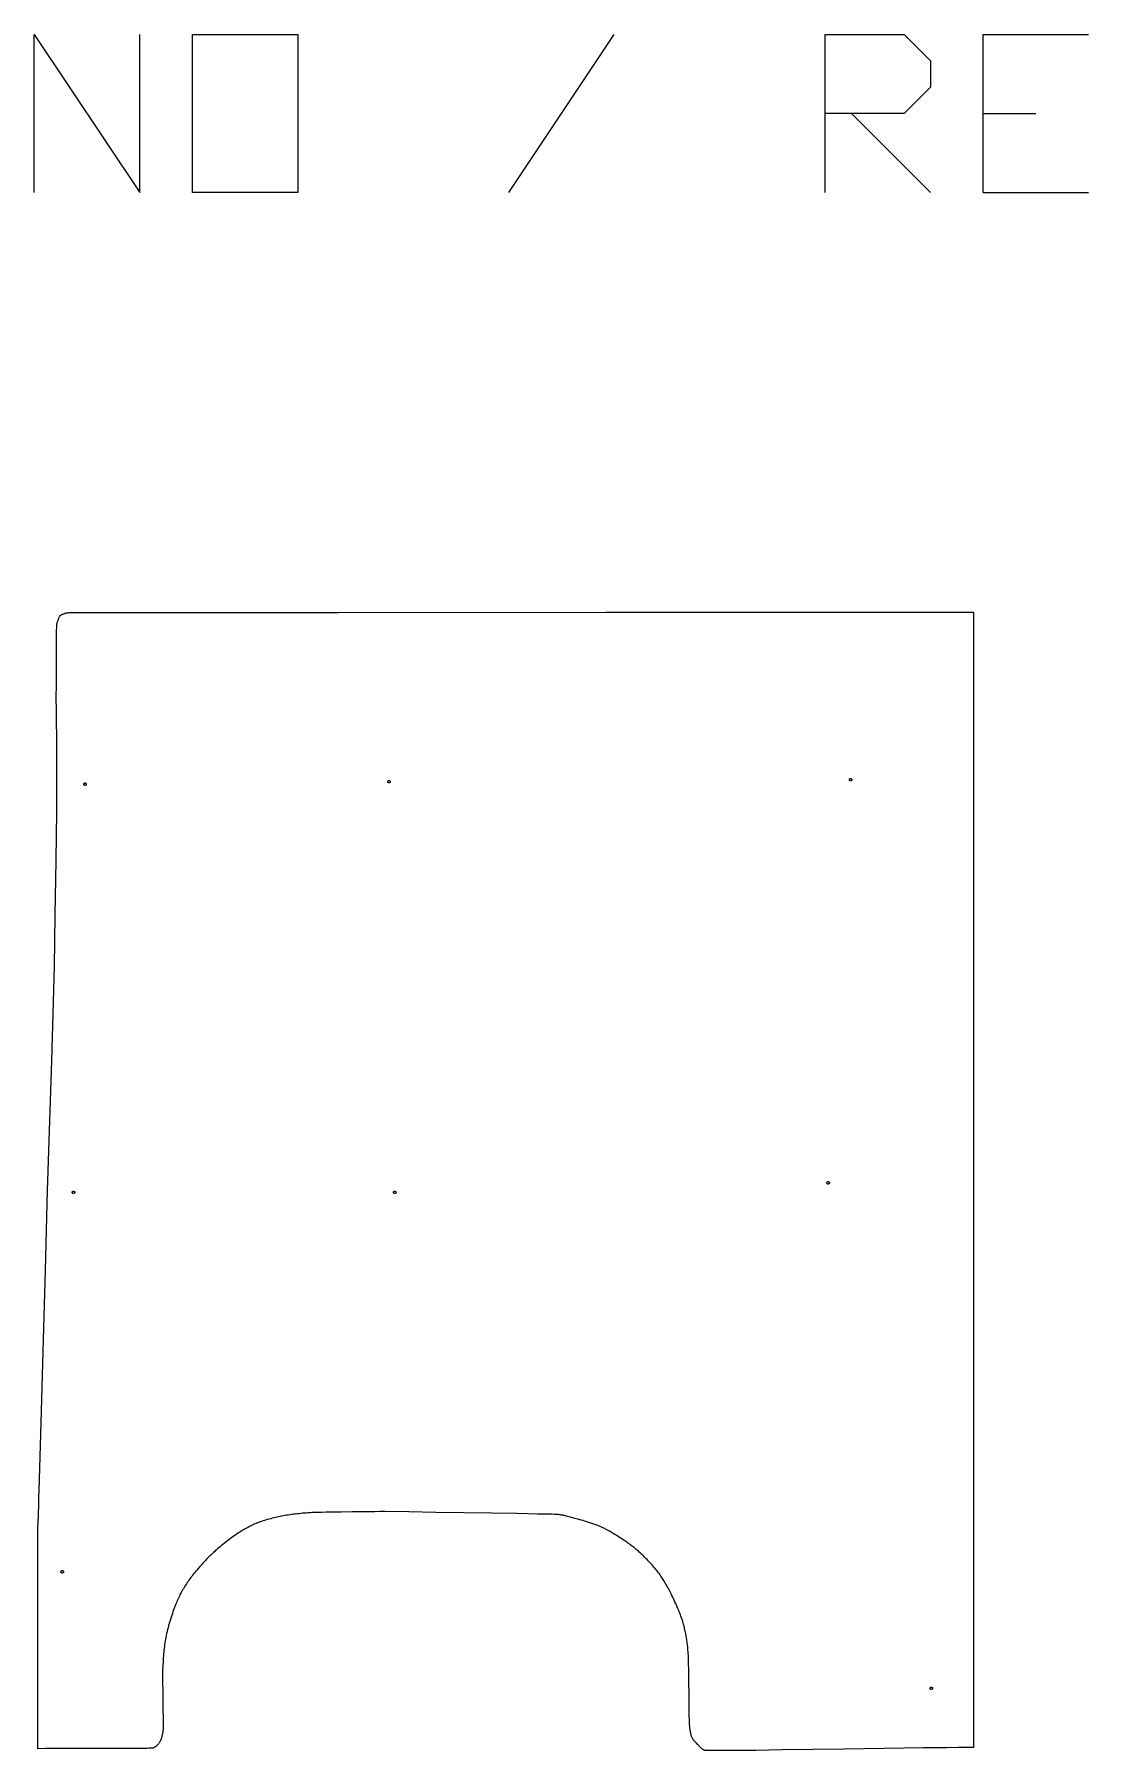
# Model space of a CAD drawing. Extents: x -607 to 5574, y -5846 to 855.
# Drawn here: x 1848 to 3542, y -1901 to 855 of the extents above; entities that cross this region are included whole.
import ezdxf

# ---------------------------------------------------------------- set-up
doc = ezdxf.new("R2010")
doc.units = 0
doc.layers.add('Default_Layer', color=1, linetype='CONTINUOUS')

msp = doc.modelspace()

# ---------------------------------------------------------------- linework, layer by layer
at = {"layer": 'Default_Layer'}
for points in [[(1848.2, 601.3), (1848.2, 855.3), (2017.5, 601.3), (2017.5, 855.3)], [(2610.2, 601.3), (2779.5, 855.3)], [(3118.2, 601.3), (3118.2, 855.3), (3245.2, 855.3), (3287.5, 813), (3287.5, 770.7), (3245.2, 728.3), (3118.2, 728.3)], [(3372.2, 601.3), (3372.2, 855.3), (3541.5, 855.3)], [(3160.5, 728.3), (3287.5, 601.3)], [(3372.2, 728.3), (3456.9, 728.3)], [(3372.2, 601.3), (3541.5, 601.3)]]:
    msp.add_lwpolyline(points, dxfattribs=at)
for points in [[(2102.2, 601.3), (2102.2, 855.3), (2271.5, 855.3), (2271.5, 601.3), (2102.2, 601.3)], [(3356.7, -72.5), (3356.7, -1895.5), (3351.1, -1895.6), (3332.4, -1895.8), (3313.8, -1896), (3276.5, -1896.5), (3244.7, -1896.9), (3212.8, -1897.3), (3149.1, -1898.3), (3099, -1899), (3049, -1899.7), (3027.7, -1900), (3006.5, -1900.3), (2991.5, -1900.5), (2976.5, -1900.6), (2965.6, -1900.7), (2954.6, -1900.8), (2945, -1900.8), (2940.2, -1900.8), (2935.5, -1900.8), (2932.6, -1900.8), (2929.8, -1900.7), (2928.3, -1900.7), (2926.8, -1900.6), (2926.2, -1900.5), (2925.7, -1900.5), (2925.4, -1900.4), (2925.1, -1900.4), (2924.5, -1900.2), (2924, -1900), (2923.5, -1899.7), (2923, -1899.4), (2922.5, -1899.2), (2922, -1898.8), (2921.5, -1898.5), (2921, -1898.2), (2920.1, -1897.5), (2919.2, -1896.7), (2918.3, -1895.9), (2917.4, -1895.1), (2916.5, -1894.2), (2915.7, -1893.4), (2915, -1892.5), (2914.2, -1891.7), (2912.9, -1890.2), (2911.7, -1889), (2910.6, -1887.8), (2909.6, -1886.7), (2908.5, -1885.5), (2907.5, -1884.3), (2907, -1883.7), (2906.5, -1883), (2906.1, -1882.4), (2905.6, -1881.8), (2905.2, -1881.1), (2904.9, -1880.4), (2904.5, -1879.7), (2904.2, -1879), (2903.9, -1878.2), (2903.6, -1877.3), (2903.3, -1876.3), (2903, -1875.2), (2902.7, -1874), (2902.4, -1872.7), (2902.2, -1871.4), (2902, -1870), (2901.7, -1868.6), (2901.5, -1867.1), (2901.1, -1864.2), (2900.8, -1861.4), (2900.5, -1858.7), (2900.4, -1857.2), (2900.3, -1855.2), (2900.2, -1852.7), (2900.2, -1849.9), (2900.1, -1846.8), (2900.1, -1843.4), (2900, -1836), (2899.9, -1820.1), (2899.9, -1812.3), (2899.8, -1805.1), (2899.6, -1796.9), (2899.5, -1788), (2899.2, -1769.9), (2899, -1761.5), (2898.9, -1757.5), (2898.8, -1753.8), (2898.7, -1750.4), (2898.6, -1747.3), (2898.4, -1744.7), (2898.3, -1742.5), (2897.9, -1738.4), (2897.5, -1734.4), (2897.1, -1730.4), (2896.8, -1728.4), (2896.6, -1726.4), (2896.3, -1724.4), (2896, -1722.4), (2895.7, -1720.4), (2895.4, -1718.4), (2895, -1716.5), (2894.7, -1714.5), (2894.3, -1712.6), (2893.9, -1710.7), (2893.5, -1708.8), (2893.1, -1706.9), (2892.6, -1705), (2892.2, -1703.1), (2891.7, -1701.3), (2891.2, -1699.4), (2890.7, -1697.5), (2890.2, -1695.7), (2889.6, -1693.8), (2889.1, -1691.9), (2888.5, -1690.1), (2887.9, -1688.2), (2887.3, -1686.4), (2886.6, -1684.6), (2886, -1682.8), (2885.3, -1680.9), (2884.6, -1679), (2883.7, -1676.9), (2882.8, -1674.7), (2881.8, -1672.3), (2880.7, -1669.8), (2879.5, -1667.2), (2878.4, -1664.6), (2877.1, -1662), (2875.9, -1659.3), (2874.6, -1656.7), (2873.4, -1654.1), (2872.1, -1651.5), (2870.9, -1649.1), (2869.7, -1646.8), (2868.6, -1644.6), (2867.6, -1642.7), (2865.5, -1638.9), (2863.4, -1635.1), (2862.3, -1633.2), (2861.3, -1631.4), (2860.2, -1629.5), (2859.1, -1627.7), (2857.9, -1625.8), (2856.8, -1624), (2855.6, -1622.2), (2854.4, -1620.4), (2853.2, -1618.6), (2852, -1616.9), (2850.7, -1615.1), (2849.4, -1613.4), (2848, -1611.7), (2846.6, -1609.8), (2845, -1607.9), (2843.3, -1605.9), (2841.5, -1604), (2839.7, -1601.9), (2837.8, -1599.9), (2836, -1597.9), (2834.1, -1595.9), (2832.2, -1594), (2830.4, -1592.1), (2828.6, -1590.4), (2826.9, -1588.7), (2825.3, -1587.1), (2823.8, -1585.6), (2822.4, -1584.3), (2821.1, -1583), (2819.7, -1581.8), (2818.3, -1580.6), (2817, -1579.4), (2815.6, -1578.2), (2814.2, -1577), (2812.8, -1575.8), (2811.4, -1574.7), (2809.9, -1573.5), (2808.5, -1572.4), (2807, -1571.3), (2805.6, -1570.2), (2804.1, -1569.1), (2802.6, -1568), (2801.1, -1567), (2799.6, -1565.9), (2798, -1564.8), (2796.1, -1563.5), (2794, -1562.1), (2791.6, -1560.6), (2789.1, -1558.9), (2786.4, -1557.2), (2783.6, -1555.5), (2780.7, -1553.7), (2777.8, -1551.9), (2774.7, -1550.2), (2771.7, -1548.4), (2768.7, -1546.7), (2765.7, -1545.1), (2764.2, -1544.3), (2762.8, -1543.6), (2761.3, -1542.9), (2759.9, -1542.2), (2758.6, -1541.6), (2757.2, -1540.9), (2755.9, -1540.4), (2754.5, -1539.8), (2753, -1539.2), (2751.6, -1538.6), (2750.1, -1538), (2748.5, -1537.5), (2745.4, -1536.4), (2742.2, -1535.3), (2739, -1534.3), (2735.8, -1533.3), (2732.6, -1532.3), (2729.5, -1531.4), (2726.5, -1530.5), (2721, -1529), (2716.4, -1527.8), (2712.9, -1526.9), (2707.3, -1525.3), (2704.5, -1524.6), (2701.6, -1523.9), (2700.2, -1523.6), (2698.8, -1523.2), (2697.3, -1522.9), (2695.9, -1522.6), (2694.5, -1522.4), (2693, -1522.1), (2691.6, -1521.9), (2690.1, -1521.7), (2689.6, -1521.7), (2688.9, -1521.7), (2686.7, -1521.6), (2683.7, -1521.4), (2679.7, -1521.3), (2669.5, -1521.1), (2656.3, -1520.8), (2640.7, -1520.5), (2623, -1520.2), (2582.6, -1519.6), (2492.9, -1518.2), (2449.5, -1517.5), (2411.1, -1516.9), (2403.3, -1517), (2395, -1517.1), (2377.4, -1517.3), (2359.3, -1517.5), (2341.4, -1517.7), (2324.7, -1517.9), (2317, -1518), (2310, -1518.1), (2303.8, -1518.2), (2298.3, -1518.4), (2293.9, -1518.6), (2292, -1518.7), (2290.5, -1518.8), (2287.6, -1519), (2284.7, -1519.2), (2281.8, -1519.4), (2278.9, -1519.7), (2276, -1520), (2273.1, -1520.3), (2270.1, -1520.6), (2267.2, -1520.9), (2264.4, -1521.3), (2261.5, -1521.7), (2258.7, -1522.1), (2255.9, -1522.5), (2253.2, -1522.9), (2250.5, -1523.3), (2247.9, -1523.8), (2245.4, -1524.3), (2242.9, -1524.8), (2240.4, -1525.3), (2237.9, -1525.9), (2235.4, -1526.4), (2232.9, -1527), (2230.3, -1527.6), (2227.8, -1528.3), (2225.3, -1528.9), (2222.8, -1529.6), (2220.4, -1530.3), (2218, -1531.1), (2215.6, -1531.8), (2213.3, -1532.6), (2211, -1533.4), (2208.7, -1534.2), (2206.6, -1535), (2204.4, -1535.9), (2202.3, -1536.8), (2200.2, -1537.8), (2198.1, -1538.8), (2196.1, -1539.8), (2194, -1540.8), (2192, -1541.9), (2189.9, -1542.9), (2187.9, -1544.1), (2185.9, -1545.2), (2183.9, -1546.4), (2181.9, -1547.5), (2179.9, -1548.7), (2178, -1550), (2176, -1551.2), (2174.1, -1552.4), (2172.1, -1553.8), (2170, -1555.2), (2167.8, -1556.8), (2165.5, -1558.5), (2163.1, -1560.2), (2160.7, -1562), (2158.3, -1563.9), (2155.9, -1565.8), (2153.5, -1567.7), (2151.1, -1569.6), (2148.8, -1571.5), (2146.6, -1573.3), (2144.5, -1575.1), (2142.5, -1576.8), (2140.6, -1578.4), (2138.9, -1579.9), (2137.3, -1581.3), (2135.7, -1582.8), (2134.1, -1584.2), (2132.6, -1585.7), (2131, -1587.2), (2129.5, -1588.7), (2127.9, -1590.2), (2126.4, -1591.8), (2124.9, -1593.3), (2123.4, -1594.9), (2121.9, -1596.4), (2120.5, -1598), (2119, -1599.6), (2117.6, -1601.2), (2114.7, -1604.4), (2111.8, -1607.8), (2108.7, -1611.4), (2107.2, -1613.2), (2105.6, -1615.1), (2104.1, -1617.1), (2102.5, -1619), (2101, -1621), (2099.4, -1623), (2097.9, -1625), (2096.5, -1626.9), (2095.1, -1628.9), (2093.7, -1630.9), (2092.4, -1632.9), (2091.1, -1634.8), (2089.9, -1636.7), (2088.7, -1638.7), (2087.6, -1640.7), (2086.4, -1642.6), (2085.3, -1644.6), (2084.2, -1646.7), (2083.2, -1648.7), (2082.1, -1650.7), (2081.1, -1652.8), (2080.1, -1654.8), (2079.1, -1656.9), (2078.2, -1659), (2077.3, -1661.1), (2076.4, -1663.2), (2075.5, -1665.3), (2074.6, -1667.4), (2073.8, -1669.6), (2072.8, -1672.1), (2071.9, -1674.7), (2070.9, -1677.5), (2069.9, -1680.5), (2068.9, -1683.6), (2067.9, -1686.7), (2066.8, -1690), (2065.8, -1693.3), (2064.9, -1696.6), (2063.9, -1699.9), (2063, -1703.3), (2062.2, -1706.5), (2061.4, -1709.7), (2060.7, -1712.8), (2060, -1715.8), (2059.4, -1718.8), (2058.9, -1721.7), (2058.4, -1724.7), (2057.9, -1727.7), (2057.5, -1730.6), (2057.1, -1733.6), (2056.7, -1736.6), (2056.4, -1739.6), (2056.1, -1742.5), (2055.8, -1745.5), (2055.5, -1748.5), (2055.3, -1751.5), (2055.1, -1754.5), (2054.9, -1757.5), (2054.5, -1763.5), (2054.4, -1765.2), (2054.4, -1767.2), (2054.3, -1769.7), (2054.3, -1772.4), (2054.3, -1778.7), (2054.3, -1786), (2054.3, -1793.9), (2054.4, -1802.5), (2054.6, -1820.2), (2054.8, -1837.5), (2054.9, -1845.5), (2055, -1852.6), (2055, -1858.8), (2055, -1863.8), (2054.9, -1865.8), (2054.9, -1867.4), (2054.8, -1868.6), (2054.8, -1869.4), (2054.6, -1870.5), (2054.4, -1871.7), (2054.2, -1872.9), (2054, -1874), (2053.7, -1875.2), (2053.5, -1876.4), (2053.2, -1877.5), (2052.9, -1878.7), (2052.5, -1879.8), (2052.2, -1880.9), (2051.8, -1882), (2051.4, -1883), (2051, -1884), (2050.6, -1884.9), (2050.2, -1885.8), (2049.7, -1886.6), (2049.2, -1887.4), (2048.7, -1888.1), (2048.2, -1888.9), (2047.7, -1889.6), (2047.1, -1890.3), (2046.5, -1891), (2045.9, -1891.7), (2045.2, -1892.4), (2044.6, -1893), (2043.9, -1893.6), (2043.2, -1894.2), (2042.4, -1894.7), (2041.7, -1895.2), (2040.9, -1895.7), (2040.1, -1896.1), (2039.3, -1896.4), (2039, -1896.5), (2038.5, -1896.6), (2037.9, -1896.7), (2037.1, -1896.7), (2035.1, -1896.9), (2032.6, -1897), (2029.4, -1897.1), (2025.8, -1897.2), (2021.7, -1897.3), (2017.1, -1897.3), (2006.8, -1897.4), (1995, -1897.5), (1982, -1897.6), (1968.2, -1897.6), (1938.7, -1897.6), (1908.5, -1897.6), (1893.8, -1897.6), (1879.6, -1897.6), (1866.3, -1897.6), (1854.1, -1897.7), (1854.1, -1852.6), (1854, -1802.6), (1853.8, -1699.7), (1853.7, -1652.6), (1853.6, -1612.5), (1853.6, -1595.9), (1853.7, -1582.1), (1853.7, -1571.5), (1853.7, -1564.5), (1853.8, -1559.4), (1853.9, -1554.3), (1854.1, -1544.1), (1854.4, -1533.9), (1854.7, -1523.7), (1855.3, -1503.2), (1855.7, -1493), (1855.9, -1482.8), (1859.3, -1374.3), (1862.7, -1241.2), (1866.4, -1129.4), (1869.3, -1001.2), (1876.4, -792.9), (1880.8, -640.8), (1881.3, -601.3), (1881.9, -558.6), (1883.1, -471.2), (1883.6, -430.5), (1884.1, -394.2), (1884.2, -378.4), (1884.4, -364.5), (1884.5, -352.7), (1884.5, -343.2), (1884.5, -335), (1884.5, -326.7), (1884.5, -318.5), (1884.5, -310.3), (1884.3, -293.8), (1884.2, -277.4), (1883.8, -244.5), (1883.6, -228.1), (1883.5, -211.6), (1883.5, -203.8), (1883.6, -195.3), (1883.6, -176.9), (1883.6, -157.6), (1883.7, -138.8), (1883.8, -121.7), (1883.8, -114.1), (1883.9, -107.3), (1884, -101.6), (1884.1, -97.1), (1884.1, -95.3), (1884.2, -93.9), (1884.3, -92.9), (1884.4, -92.2), (1884.6, -91.3), (1884.8, -90.3), (1885.1, -89.3), (1885.4, -88.2), (1885.7, -87.2), (1886, -86.1), (1886.4, -85.1), (1886.8, -84.1), (1887.2, -83.1), (1887.6, -82.2), (1888, -81.3), (1888.3, -80.5), (1888.7, -79.8), (1889.1, -79.1), (1889.4, -78.6), (1889.8, -78.2), (1890.1, -77.8), (1890.5, -77.5), (1890.8, -77.2), (1891.2, -76.9), (1891.6, -76.7), (1892.1, -76.4), (1892.5, -76.2), (1892.9, -76), (1893.8, -75.6), (1894.8, -75.3), (1895.7, -75), (1896.6, -74.6), (1897.1, -74.5), (1897.6, -74.4), (1898.7, -74.1), (1899.8, -73.9), (1901, -73.7), (1902.2, -73.5), (1903.5, -73.3), (1904.7, -73.2), (1905.9, -73.1), (1907, -73.1), (1909.7, -73.1), (1919.4, -73), (1954.3, -73), (2005.6, -73), (2068.4, -72.9), (2208.8, -73), (2276.6, -73), (2336.1, -72.9), (2766.3, -72.8), (2823.9, -72.8), (2898.5, -72.7), (3073.8, -72.5), (3162.2, -72.5), (3242.9, -72.4), (3309.8, -72.4), (3336.1, -72.5), (3356.7, -72.5)], [(1929.7, -350.8), (1929.5, -350.8), (1929.3, -350.8), (1929.1, -350.7), (1928.9, -350.6), (1928.7, -350.6), (1928.6, -350.5), (1928.4, -350.3), (1928.3, -350.2), (1928.1, -350.1), (1928, -349.9), (1927.9, -349.7), (1927.8, -349.6), (1927.8, -349.4), (1927.7, -349.2), (1927.7, -349), (1927.7, -348.8), (1927.7, -348.6), (1927.7, -348.4), (1927.8, -348.2), (1927.8, -348), (1927.9, -347.8), (1928, -347.7), (1928.1, -347.5), (1928.3, -347.4), (1928.4, -347.2), (1928.6, -347.1), (1928.7, -347), (1928.9, -346.9), (1929.1, -346.9), (1929.3, -346.8), (1929.5, -346.8), (1929.7, -346.8), (1929.9, -346.8), (1930.1, -346.8), (1930.3, -346.9), (1930.5, -346.9), (1930.6, -347), (1930.8, -347.1), (1931, -347.2), (1931.1, -347.4), (1931.2, -347.5), (1931.3, -347.7), (1931.4, -347.8), (1931.5, -348), (1931.6, -348.2), (1931.6, -348.4), (1931.7, -348.6), (1931.7, -348.8), (1931.7, -349), (1931.6, -349.2), (1931.6, -349.4), (1931.5, -349.6), (1931.4, -349.7), (1931.3, -349.9), (1931.2, -350.1), (1931.1, -350.2), (1931, -350.3), (1930.8, -350.5), (1930.6, -350.6), (1930.5, -350.6), (1930.3, -350.7), (1930.1, -350.8), (1929.9, -350.8), (1929.7, -350.8)], [(2417.7, -346.9), (2417.5, -346.9), (2417.3, -346.8), (2417.1, -346.8), (2416.9, -346.7), (2416.8, -346.6), (2416.6, -346.5), (2416.4, -346.4), (2416.3, -346.3), (2416.2, -346.1), (2416.1, -346), (2416, -345.8), (2415.9, -345.6), (2415.8, -345.5), (2415.8, -345.3), (2415.7, -345.1), (2415.7, -344.9), (2415.7, -344.7), (2415.8, -344.5), (2415.8, -344.3), (2415.9, -344.1), (2416, -343.9), (2416.1, -343.7), (2416.2, -343.6), (2416.3, -343.5), (2416.4, -343.3), (2416.6, -343.2), (2416.8, -343.1), (2416.9, -343), (2417.1, -343), (2417.3, -342.9), (2417.5, -342.9), (2417.7, -342.9), (2417.9, -342.9), (2418.1, -342.9), (2418.3, -343), (2418.5, -343), (2418.7, -343.1), (2418.8, -343.2), (2419, -343.3), (2419.1, -343.5), (2419.3, -343.6), (2419.4, -343.7), (2419.5, -343.9), (2419.6, -344.1), (2419.6, -344.3), (2419.7, -344.5), (2419.7, -344.7), (2419.7, -344.9), (2419.7, -345.1), (2419.7, -345.3), (2419.6, -345.5), (2419.6, -345.6), (2419.5, -345.8), (2419.4, -346), (2419.3, -346.1), (2419.1, -346.3), (2419, -346.4), (2418.8, -346.5), (2418.7, -346.6), (2418.5, -346.7), (2418.3, -346.8), (2418.1, -346.8), (2417.9, -346.9), (2417.7, -346.9)], [(3159.2, -343.6), (3159, -343.6), (3158.8, -343.6), (3158.6, -343.6), (3158.4, -343.5), (3158.2, -343.4), (3158.1, -343.3), (3157.9, -343.2), (3157.8, -343.1), (3157.6, -342.9), (3157.5, -342.8), (3157.4, -342.6), (3157.3, -342.4), (3157.3, -342.2), (3157.2, -342.1), (3157.2, -341.9), (3157.2, -341.6), (3157.2, -341.4), (3157.2, -341.2), (3157.3, -341.1), (3157.3, -340.9), (3157.4, -340.7), (3157.5, -340.5), (3157.6, -340.4), (3157.8, -340.2), (3157.9, -340.1), (3158.1, -340), (3158.2, -339.9), (3158.4, -339.8), (3158.6, -339.7), (3158.8, -339.7), (3159, -339.7), (3159.2, -339.6), (3159.4, -339.7), (3159.6, -339.7), (3159.8, -339.7), (3159.9, -339.8), (3160.1, -339.9), (3160.3, -340), (3160.4, -340.1), (3160.6, -340.2), (3160.7, -340.4), (3160.8, -340.5), (3160.9, -340.7), (3161, -340.9), (3161.1, -341.1), (3161.1, -341.2), (3161.2, -341.4), (3161.2, -341.6), (3161.2, -341.9), (3161.1, -342.1), (3161.1, -342.2), (3161, -342.4), (3160.9, -342.6), (3160.8, -342.8), (3160.7, -342.9), (3160.6, -343.1), (3160.4, -343.2), (3160.3, -343.3), (3160.1, -343.4), (3159.9, -343.5), (3159.8, -343.6), (3159.6, -343.6), (3159.4, -343.6), (3159.2, -343.6)], [(3123.1, -991), (3122.9, -991), (3122.7, -991), (3122.5, -990.9), (3122.3, -990.9), (3122.2, -990.8), (3122, -990.7), (3121.8, -990.6), (3121.7, -990.4), (3121.6, -990.3), (3121.5, -990.1), (3121.4, -990), (3121.3, -989.8), (3121.2, -989.6), (3121.1, -989.4), (3121.1, -989.2), (3121.1, -989), (3121.1, -988.8), (3121.1, -988.6), (3121.2, -988.4), (3121.3, -988.3), (3121.4, -988.1), (3121.5, -987.9), (3121.6, -987.8), (3121.7, -987.6), (3121.8, -987.5), (3122, -987.4), (3122.2, -987.3), (3122.3, -987.2), (3122.5, -987.1), (3122.7, -987.1), (3122.9, -987), (3123.1, -987), (3123.3, -987), (3123.5, -987.1), (3123.7, -987.1), (3123.9, -987.2), (3124.1, -987.3), (3124.2, -987.4), (3124.4, -987.5), (3124.5, -987.6), (3124.7, -987.8), (3124.8, -987.9), (3124.9, -988.1), (3125, -988.3), (3125, -988.4), (3125.1, -988.6), (3125.1, -988.8), (3125.1, -989), (3125.1, -989.2), (3125.1, -989.4), (3125, -989.6), (3125, -989.8), (3124.9, -990), (3124.8, -990.1), (3124.7, -990.3), (3124.5, -990.4), (3124.4, -990.6), (3124.2, -990.7), (3124.1, -990.8), (3123.9, -990.9), (3123.7, -990.9), (3123.5, -991), (3123.3, -991), (3123.1, -991)], [(1911.1, -1006.2), (1910.9, -1006.2), (1910.7, -1006.2), (1910.5, -1006.1), (1910.3, -1006.1), (1910.2, -1006), (1910, -1005.9), (1909.8, -1005.8), (1909.7, -1005.7), (1909.6, -1005.5), (1909.5, -1005.4), (1909.4, -1005.2), (1909.3, -1005), (1909.2, -1004.8), (1909.2, -1004.6), (1909.1, -1004.4), (1909.1, -1004.2), (1909.1, -1004), (1909.2, -1003.8), (1909.2, -1003.6), (1909.3, -1003.5), (1909.4, -1003.3), (1909.5, -1003.1), (1909.6, -1003), (1909.7, -1002.8), (1909.8, -1002.7), (1910, -1002.6), (1910.2, -1002.5), (1910.3, -1002.4), (1910.5, -1002.3), (1910.7, -1002.3), (1910.9, -1002.2), (1911.1, -1002.2), (1911.3, -1002.2), (1911.5, -1002.3), (1911.7, -1002.3), (1911.9, -1002.4), (1912.1, -1002.5), (1912.2, -1002.6), (1912.4, -1002.7), (1912.5, -1002.8), (1912.7, -1003), (1912.8, -1003.1), (1912.9, -1003.3), (1913, -1003.5), (1913, -1003.6), (1913.1, -1003.8), (1913.1, -1004), (1913.1, -1004.2), (1913.1, -1004.4), (1913.1, -1004.6), (1913, -1004.8), (1913, -1005), (1912.9, -1005.2), (1912.8, -1005.4), (1912.7, -1005.5), (1912.5, -1005.7), (1912.4, -1005.8), (1912.2, -1005.9), (1912.1, -1006), (1911.9, -1006.1), (1911.7, -1006.1), (1911.5, -1006.2), (1911.3, -1006.2), (1911.1, -1006.2)], [(2427.1, -1006.2), (2426.9, -1006.1), (2426.7, -1006.1), (2426.5, -1006.1), (2426.3, -1006), (2426.2, -1005.9), (2426, -1005.8), (2425.8, -1005.7), (2425.7, -1005.6), (2425.6, -1005.4), (2425.4, -1005.3), (2425.3, -1005.1), (2425.3, -1004.9), (2425.2, -1004.8), (2425.1, -1004.6), (2425.1, -1004.4), (2425.1, -1004.2), (2425.1, -1004), (2425.1, -1003.8), (2425.2, -1003.6), (2425.3, -1003.4), (2425.3, -1003.2), (2425.4, -1003), (2425.6, -1002.9), (2425.7, -1002.7), (2425.8, -1002.6), (2426, -1002.5), (2426.2, -1002.4), (2426.3, -1002.3), (2426.5, -1002.2), (2426.7, -1002.2), (2426.9, -1002.2), (2427.1, -1002.2), (2427.3, -1002.2), (2427.5, -1002.2), (2427.7, -1002.2), (2427.9, -1002.3), (2428.1, -1002.4), (2428.2, -1002.5), (2428.4, -1002.6), (2428.5, -1002.7), (2428.6, -1002.9), (2428.8, -1003), (2428.9, -1003.2), (2428.9, -1003.4), (2429, -1003.6), (2429.1, -1003.8), (2429.1, -1004), (2429.1, -1004.2), (2429.1, -1004.4), (2429.1, -1004.6), (2429, -1004.8), (2428.9, -1004.9), (2428.9, -1005.1), (2428.8, -1005.3), (2428.6, -1005.4), (2428.5, -1005.6), (2428.4, -1005.7), (2428.2, -1005.8), (2428.1, -1005.9), (2427.9, -1006), (2427.7, -1006.1), (2427.5, -1006.1), (2427.3, -1006.1), (2427.1, -1006.2)], [(1893, -1615.6), (1892.8, -1615.6), (1892.6, -1615.5), (1892.4, -1615.5), (1892.2, -1615.4), (1892, -1615.3), (1891.9, -1615.2), (1891.7, -1615.1), (1891.6, -1615), (1891.5, -1614.8), (1891.3, -1614.7), (1891.2, -1614.5), (1891.2, -1614.4), (1891.1, -1614.2), (1891, -1614), (1891, -1613.8), (1891, -1613.6), (1891, -1613.4), (1891, -1613.2), (1891.1, -1613), (1891.2, -1612.8), (1891.2, -1612.6), (1891.3, -1612.5), (1891.5, -1612.3), (1891.6, -1612.2), (1891.7, -1612), (1891.9, -1611.9), (1892, -1611.8), (1892.2, -1611.7), (1892.4, -1611.7), (1892.6, -1611.6), (1892.8, -1611.6), (1893, -1611.6), (1893.2, -1611.6), (1893.4, -1611.6), (1893.6, -1611.7), (1893.8, -1611.7), (1894, -1611.8), (1894.1, -1611.9), (1894.3, -1612), (1894.4, -1612.2), (1894.5, -1612.3), (1894.7, -1612.5), (1894.8, -1612.6), (1894.8, -1612.8), (1894.9, -1613), (1895, -1613.2), (1895, -1613.4), (1895, -1613.6), (1895, -1613.8), (1895, -1614), (1894.9, -1614.2), (1894.8, -1614.4), (1894.8, -1614.5), (1894.7, -1614.7), (1894.5, -1614.8), (1894.4, -1615), (1894.3, -1615.1), (1894.1, -1615.2), (1894, -1615.3), (1893.8, -1615.4), (1893.6, -1615.5), (1893.4, -1615.5), (1893.2, -1615.6), (1893, -1615.6)], [(3288.8, -1802.6), (3288.6, -1802.6), (3288.4, -1802.5), (3288.2, -1802.5), (3288, -1802.4), (3287.8, -1802.3), (3287.7, -1802.2), (3287.5, -1802.1), (3287.4, -1802), (3287.2, -1801.8), (3287.1, -1801.7), (3287, -1801.5), (3286.9, -1801.3), (3286.9, -1801.2), (3286.8, -1801), (3286.8, -1800.8), (3286.8, -1800.6), (3286.8, -1800.4), (3286.8, -1800.2), (3286.9, -1800), (3286.9, -1799.8), (3287, -1799.6), (3287.1, -1799.5), (3287.2, -1799.3), (3287.4, -1799.2), (3287.5, -1799), (3287.7, -1798.9), (3287.8, -1798.8), (3288, -1798.7), (3288.2, -1798.7), (3288.4, -1798.6), (3288.6, -1798.6), (3288.8, -1798.6), (3289, -1798.6), (3289.2, -1798.6), (3289.4, -1798.7), (3289.6, -1798.7), (3289.7, -1798.8), (3289.9, -1798.9), (3290, -1799), (3290.2, -1799.2), (3290.3, -1799.3), (3290.4, -1799.5), (3290.5, -1799.6), (3290.6, -1799.8), (3290.7, -1800), (3290.7, -1800.2), (3290.8, -1800.4), (3290.8, -1800.6), (3290.8, -1800.8), (3290.7, -1801), (3290.7, -1801.2), (3290.6, -1801.3), (3290.5, -1801.5), (3290.4, -1801.7), (3290.3, -1801.8), (3290.2, -1802), (3290, -1802.1), (3289.9, -1802.2), (3289.7, -1802.3), (3289.6, -1802.4), (3289.4, -1802.5), (3289.2, -1802.5), (3289, -1802.6), (3288.8, -1802.6)]]:
    msp.add_lwpolyline(points, close=True, dxfattribs=at)

doc.saveas('drawing.dxf')
